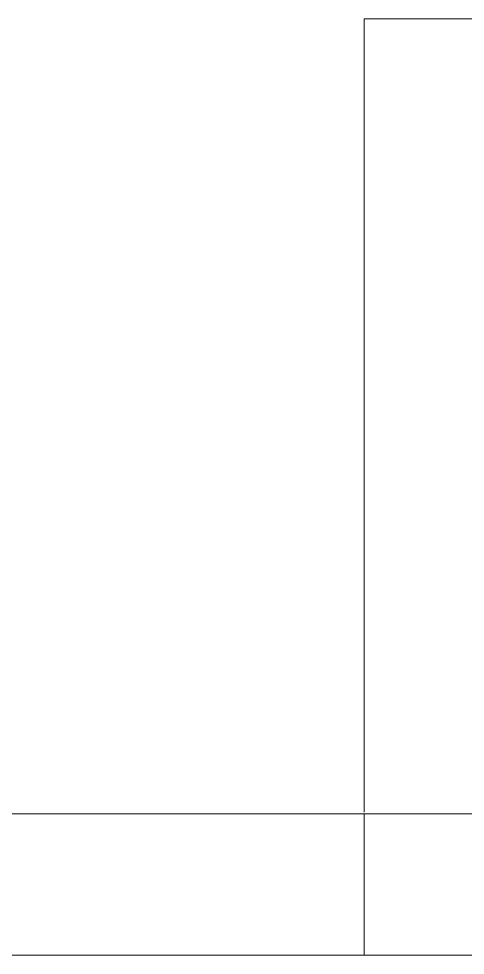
# Model space of a CAD drawing. Header units: millimetres. Extents: x 31 to 895, y 298 to 910.
# Drawn here: x 477.5 to 512.1, y 305.4 to 377.7 of the extents above; entities that cross this region are included whole.
import ezdxf

# ---------------------------------------------------------------- set-up
doc = ezdxf.new("R2010")
doc.units = ezdxf.units.MM

# ---------------------------------------------------------------- blocks, each defined once
blk = doc.blocks.new('2013 Tempates-1')
at = {"color": 179, "linetype": 'Continuous', "lineweight": 18}
for q in [(788.33, 30.54), (1411.32, 132.67)]:
    blk.add_line((788.33, 132.67), q, dxfattribs=at)
at = {"color": 7, "linetype": 'Continuous', "lineweight": 18}
for p, q in [((30.31, 30.31), (1411.18, 30.31)), ((788.33, 12.12), (788.33, 30.31)), ((12.12, 12.12), (1429.37, 12.12))]:
    blk.add_line(p, q, dxfattribs=at)

msp = doc.modelspace()

# ---------------------------------------------------------------- block references
at = {"color": 7, "linetype": 'Continuous', "xscale": 0.6000000000000001, "yscale": 0.6000000000000001, "zscale": 0.6000000000000001}
msp.add_blockref('2013 Tempates-1', (31.233, 298.117), dxfattribs=at)

doc.saveas('drawing.dxf')
